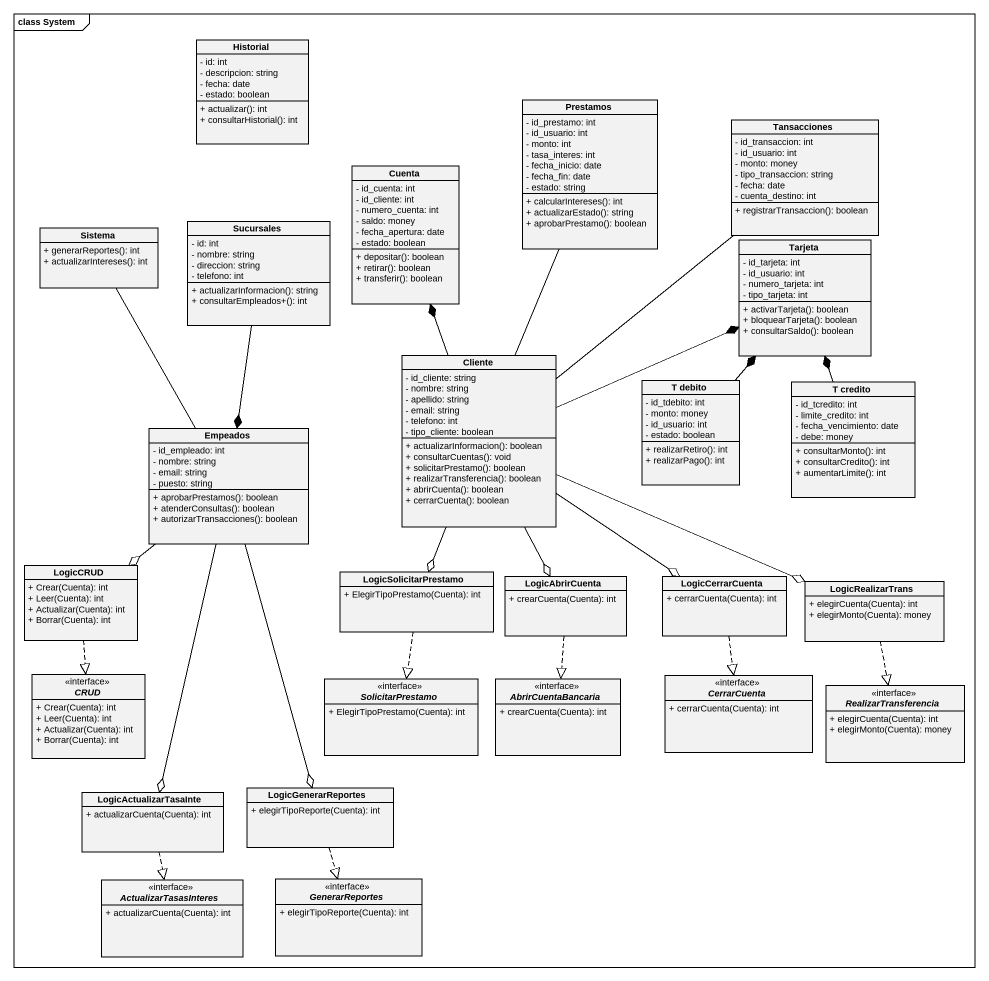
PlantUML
@startuml
mainframe class System
hide circle
hide empty members
skinparam classAttributeIconSize 0
class Historial {
  - id: int
  - descripcion: string
  - fecha: date
  - estado: boolean
  + actualizar(): int
  + consultarHistorial(): int
}
class Prestamos {
  - id_prestamo: int
  - id_usuario: int
  - monto: int
  - tasa_interes: int
  - fecha_inicio: date
  - fecha_fin: date
  - estado: string
  + calcularIntereses(): int
  + actualizarEstado(): string
  + aprobarPrestamo(): boolean
}
class Tansacciones {
  - id_transaccion: int
  - id_usuario: int
  - monto: money
  - tipo_transaccion: string
  - fecha: date
  - cuenta_destino: int
  + registrarTransaccion(): boolean
}
class Cuenta {
  - id_cuenta: int
  - id_cliente: int
  - numero_cuenta: int
  - saldo: money
  - fecha_apertura: date
  - estado: boolean
  + depositar(): boolean
  + retirar(): boolean
  + transferir(): boolean
}
class Sistema {
  + generarReportes(): int
  + actualizarIntereses(): int
}
class Sucursales {
  - id: int
  - nombre: string
  - direccion: string
  - telefono: int
  + actualizarInformacion(): string
  + consultarEmpleados+(): int
}
class Tarjeta {
  - id_tarjeta: int
  - id_usuario: int
  - numero_tarjeta: int
  - tipo_tarjeta: int
  + activarTarjeta(): boolean
  + bloquearTarjeta(): boolean
  + consultarSaldo(): boolean
}
class Cliente {
  - id_cliente: string
  - nombre: string
  - apellido: string
  - email: string
  - telefono: int
  - tipo_cliente: boolean
  + actualizarInformacion(): boolean
  + consultarCuentas(): void
  + solicitarPrestamo(): boolean
  + realizarTransferencia(): boolean
  + abrirCuenta(): boolean
  + cerrarCuenta(): boolean
}
class "T debito" as T_debito {
  - id_tdebito: int
  - monto: money
  - id_usuario: int
  - estado: boolean
  + realizarRetiro(): int
  + realizarPago(): int
}
class "T credito" as T_credito {
  - id_tcredito: int
  - limite_credito: int
  - fecha_vencimiento: date
  - debe: money
  + consultarMonto(): int
  + consultarCredito(): int
  + aumentarLimite(): int
}
class Empeados {
  - id_empleado: int
  - nombre: string
  - email: string
  - puesto: string
  + aprobarPrestamos(): boolean
  + atenderConsultas(): boolean
  + autorizarTransacciones(): boolean
}
class LogicCRUD {
  + Crear(Cuenta): int
  + Leer(Cuenta): int
  + Actualizar(Cuenta): int
  + Borrar(Cuenta): int
}
class LogicSolicitarPrestamo {
  + ElegirTipoPrestamo(Cuenta): int
}
class LogicAbrirCuenta {
  + crearCuenta(Cuenta): int
}
class LogicCerrarCuenta {
  + cerrarCuenta(Cuenta): int
}
class LogicRealizarTrans {
  + elegirCuenta(Cuenta): int
  + elegirMonto(Cuenta): money
}
interface CRUD {
  + Crear(Cuenta): int
  + Leer(Cuenta): int
  + Actualizar(Cuenta): int
  + Borrar(Cuenta): int
}
interface SolicitarPrestamo {
  + ElegirTipoPrestamo(Cuenta): int
}
interface AbrirCuentaBancaria {
  + crearCuenta(Cuenta): int
}
interface CerrarCuenta {
  + cerrarCuenta(Cuenta): int
}
interface RealizarTransferencia {
  + elegirCuenta(Cuenta): int
  + elegirMonto(Cuenta): money
}
class LogicActualizarTasaInte {
  + actualizarCuenta(Cuenta): int
}
class LogicGenerarReportes {
  + elegirTipoReporte(Cuenta): int
}
interface ActualizarTasasInteres {
  + actualizarCuenta(Cuenta): int
}
interface GenerarReportes {
  + elegirTipoReporte(Cuenta): int
}
Prestamos -- Cliente
Tansacciones -- Cliente
Sucursales --* Empeados
Cliente -up-* Cuenta
Cliente -right-* Tarjeta
Cliente --o LogicSolicitarPrestamo
Cliente --o LogicAbrirCuenta
Cliente --o LogicCerrarCuenta
Cliente -right-o LogicRealizarTrans
T_debito -up-* Tarjeta
T_credito -up-* Tarjeta
Empeados -up- Sistema
Empeados --o LogicCRUD
Empeados --o LogicActualizarTasaInte
Empeados --o LogicGenerarReportes
LogicCRUD ..|> CRUD
LogicSolicitarPrestamo ..|> SolicitarPrestamo
LogicAbrirCuenta ..|> AbrirCuentaBancaria
LogicCerrarCuenta ..|> CerrarCuenta
LogicRealizarTrans ..|> RealizarTransferencia
LogicActualizarTasaInte ..|> ActualizarTasasInteres
LogicGenerarReportes ..|> GenerarReportes
@enduml
